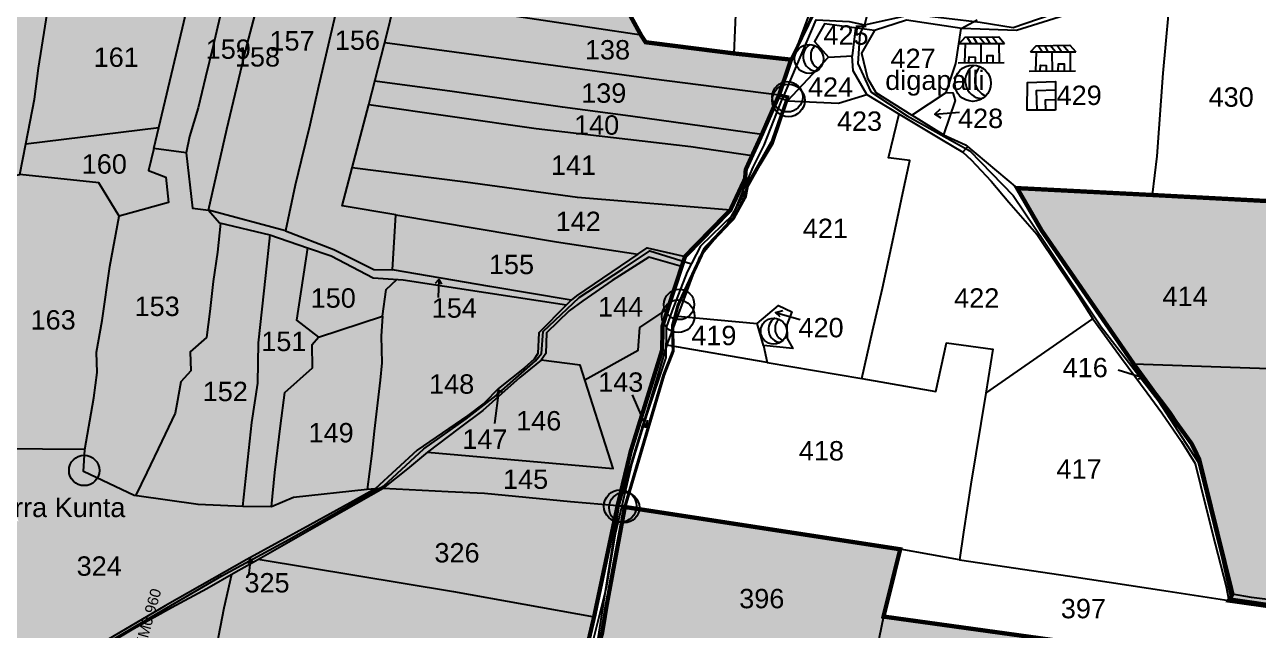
# Model space of a CAD drawing. Header units: inches. Extents: x 192867 to 224088, y 1602358 to 1617481.
# Drawn here: x 199278 to 200424, y 1611533 to 1612096 of the extents above; entities that cross this region are included whole.
import ezdxf

# ---------------------------------------------------------------- set-up
doc = ezdxf.new("R2010")
doc.units = ezdxf.units.IN
doc.header["$LTSCALE"] = 15
doc.header["$MEASUREMENT"] = 0
for name, color, linetype in [('BOUNDRY STONES', 240, 'Continuous'), ('PLOTS', 7, 'Continuous'), ('PLOTS NO', 7, 'Continuous'), ('ROADS', 1, 'Continuous'), ('STRUCTURE', 5, 'Continuous'), ('VILLAGE', 7, 'Continuous'), ('VILLAGE BOUNDRY', 5, 'Continuous'), ('wells', 7, 'Continuous'), ('WUA 8', 3, 'Continuous')]:
    doc.layers.add(name, color=color, linetype=linetype)
doc.styles.get("Standard").update_dxf_attribs({"font": 'arial.ttf'})

msp = doc.modelspace()

# ---------------------------------------------------------------- hatches: boundary and pattern name
at = {"layer": 'PLOTS NO', "true_color": 0xa953a0}
h = msp.add_hatch(dxfattribs=at)
h.set_pattern_fill('ANSI31', color=215)
h.set_pattern_definition([(45, (0, 0), (-0.088388347648, 0.088388347648), [])])
h.paths.add_polyline_path([(198590.7, 1611364.4), (198597.4, 1611395.7), (198599.3, 1611415.4), (198622.7, 1611522.4), (198633.5, 1611581.2), (198645.3, 1611633.3), (198658.2, 1611692.2), (198666.8, 1611732), (198667.4, 1611742), (198669.5, 1611753.6), (198686.4, 1611861.6), (198788.4, 1611895.2), (198834.5, 1611917.6), (198918.2, 1611970.7), (198997.3, 1612003.4), (199084.6, 1612040.9), (199149.7, 1612066), (199243.4, 1612099.1), (199302.8, 1612130.3), (199327.6, 1612139.3), (199358.6, 1612152.9), (199365, 1612157.9), (199365.6, 1612171.8), (199445.3, 1612208.8), (199484.2, 1612223.2), (199515.8, 1612234.9), (199566.2, 1612253.5), (199562.6, 1612260.6), (199527.2, 1612272.3), (199510.9, 1612279.8), (199485.8, 1612289.8), (199476.2, 1612294.3), (199446.8, 1612307), (199425.3, 1612316.4), (199352.9, 1612340.3), (199243.9, 1612365.8), (199227.1, 1612366.6), (199184.7, 1612368.8), (199135.6, 1612366.9), (199128.4, 1612365.8), (199115.7, 1612360.7), (199147, 1612453), (199134.4, 1612495.2), (199164.2, 1612531.1), (199268.7, 1612544.7), (199295.2, 1612542.5), (199364.8, 1612581.5), (199419.2, 1612580.3), (199497.4, 1612563), (199536.7, 1612547.7), (199561.8, 1612538.1), (199585.5, 1612523.3), (199612.2, 1612518.5), (199636.1, 1612512.7), (199663.4, 1612516.5), (199686.2, 1612512.3), (199722.6, 1612517.6), (199750.6, 1612548.1), (199752.1, 1612548.5), (199756.4, 1612549.5), (199757.8, 1612409), (199758.3, 1612383.6), (199760.1, 1612323), (199763.6, 1612313.8), (199767.1, 1612304.7), (199765.8, 1612301.5), (199739.3, 1612298.5), (199745.7, 1612231.3), (199782.3, 1612193.7), (199783.1, 1612178.4), (199791.3, 1612168.9), (199818.4, 1612144.9), (199850.7, 1612086.2), (199855, 1612079.6), (199937, 1612069.2), (199990.1, 1612063.4), (199979, 1612030.7), (199963, 1611994), (199954, 1611974.5), (199948, 1611961.3), (199947.4, 1611952.9), (199933.7, 1611923.7), (199891.6, 1611880.6), (199879.3, 1611843.2), (199875.8, 1611832.3), (199870.8, 1611816.3), (199870.3, 1611793.7), (199841.2, 1611699.8), (199829, 1611649.3), (199807.1, 1611545.8), (199778.7, 1611424.6), (199763.2, 1611383.5), (199763.3, 1611362.5), (199751.9, 1611335.1), (199738.9, 1611296.1), (199712.5, 1611241.5), (199691.9, 1611201.4), (199666.2, 1611150.8), (199750.2, 1611130.9), (199855, 1611104.5), (199841.5, 1611024.2), (199828.6, 1610943.8), (199794.3, 1610746.9), (199733.6, 1610748.6), (199663.1, 1610764), (199652.3, 1610806.7), (199571.1, 1610817.1), (199517.2, 1610876.5), (199504.4, 1610886.9), (199481, 1610897.8), (199364.9, 1610984.9), (199343.3, 1611001.3), (199307.9, 1611018.3), (199231.3, 1611056.1), (199174.9, 1611096.8), (199143, 1611140.1), (199155.9, 1611167.3), (199148.5, 1611204.1), (199114.8, 1611235.6), (199011.3, 1611287.1), (199083.1, 1611328.3), (199088.8, 1611347.7), (199086.9, 1611350.2), (199106.1, 1611418.7), (199116.2, 1611452.6), (199120.1, 1611452.1), (199129.2, 1611475.1), (199134.3, 1611513.8), (199138.2, 1611536.7), (199214, 1611523.8), (199226.8, 1611597.3), (199236.7, 1611646), (199272.5, 1611634.4), (199253, 1611686.3), (199205.5, 1611685.7), (199104.1, 1611697.9), (199066.9, 1611700.6), (199069.4, 1611722.8), (199020.3, 1611727.4), (199007.3, 1611740.3), (198979.9, 1611743.4), (198933.7, 1611743.6), (198918, 1611674.4), (198911.4, 1611643.5), (198903.9, 1611608.6), (198895.5, 1611555.4), (198884.8, 1611507.1), (198869.4, 1611431), (198845.9, 1611335), (198804.7, 1611341), (198782.8, 1611343.6), (198722, 1611362.6), (198665, 1611389.8), (198629.8, 1611387)])
at = {"layer": 'PLOTS NO', "true_color": 0x105689}
h = msp.add_hatch(color=146, dxfattribs=at)
h.dxf.hatch_style = 1
h.paths.add_polyline_path([(199674.5, 1611149.4), (199736.3, 1611275.9), (199742.2, 1611294.1), (199770.7, 1611361.8), (199772.1, 1611382.8), (199782.3, 1611412.1), (199801.5, 1611485.1), (199812.2, 1611522.1), (199814.6, 1611531), (199818.7, 1611556.1), (199835.7, 1611647.9), (200091.5, 1611608.6), (200076, 1611546.1), (200426, 1611497.6), (200442.3, 1611554.6), (200396.8, 1611561), (200400.2, 1611567), (200369.2, 1611692.5), (200362.2, 1611706.7), (200308.4, 1611780.8), (200222.9, 1611904.7), (200200.1, 1611944.1), (200325.7, 1611937.7), (200443.2, 1611931.5), (200448.2, 1611837.9), (200553.9, 1611828.1), (200547.4, 1611796.6), (200662.7, 1611775.2), (200821.2, 1611746.7), (201020.6, 1611710), (201005.5, 1611627.1), (200997.2, 1611581.4), (200990.9, 1611546.1), (200976.3, 1611469.5), (200956.9, 1611385.6), (200969.4, 1611398), (200945.6, 1611301.1), (200923.3, 1611207.3), (200899, 1611087.6), (200705.6, 1611119.9), (200696.3, 1611119.8), (200665.7, 1611125.5), (200662, 1611009), (200531.7, 1611019.3), (200445.4, 1611029.4), (200396.9, 1611033.9), (200256.1, 1611060.8), (200115.3, 1611087.6), (200107, 1611049.7), (200102.3, 1611066.5), (200076.8, 1610920.8), (200127.6, 1610909.3), (200165.9, 1610900), (200201.7, 1610891.9), (200273.9, 1610879.3), (200312.1, 1610872.5), (200387.2, 1610859.2), (200337.4, 1610582.4), (200331.4, 1610554.3), (200268.4, 1610569.4), (200229.2, 1610575.6), (200176.7, 1610613.4), (200160.9, 1610619.5), (200132.1, 1610629.1), (200121.2, 1610635.1), (200084.5, 1610658.3), (200012.6, 1610697.5), (199998.7, 1610696.3), (199971.4, 1610708), (200002.5, 1610879.2), (200002.4, 1610902.2), (200030, 1611045.8), (200035.4, 1611082.6), (200001, 1611090.9), (199972.5, 1611097.7), (199942, 1611104.3), (199914.6, 1611110.2), (199857.7, 1611121.6), (199855, 1611104.5)])

# ---------------------------------------------------------------- linework, layer by layer
at = {"layer": 'BOUNDRY STONES', "color": 1}
for centre, radius in [((199987.7, 1612025.5), 15.1), ((199986.8, 1612028.9), 14.1), ((199886.1, 1611836), 14.1), ((199885.3, 1611825.1), 15.1), ((199333.4, 1611681.8), 14.1), ((199831.4, 1611648.7), 15.1), ((199835.1, 1611647.3), 14.1)]:
    msp.add_circle(centre, radius, dxfattribs=at)
at = {"layer": 'PLOTS', "color": 0}
for points in [[(199520.5, 1611904.5), (199565.3, 1611887.1), (199602.4, 1611868.5), (199619.7, 1611868.3), (199622.8, 1611919.3), (199573.2, 1611927.6), (199582.4, 1611962.8), (199597.7, 1612021.9), (199603.7, 1612044.8), (199614.9, 1612088), (199623, 1612121.5), (199635.4, 1612168), (199635.2, 1612188.7), (199648.4, 1612239.9), (199658, 1612279.8)], [(199602, 1612266.8), (199587.7, 1612212.4), (199580.5, 1612184.6), (199581.6, 1612163.6), (199575, 1612141.6), (199567.9, 1612109.9), (199551.2, 1612038.4), (199543, 1612002.7), (199535, 1611969.8), (199529.5, 1611946.8), (199520.5, 1611904.5), (199449, 1611923.7)], [(199950, 1612252.5), (199943.9, 1612201), (199944.9, 1612184.2), (199940.1, 1612140.6), (199938.9, 1612112.6), (199937, 1612069.2), (199990.1, 1612063.4)], [(199428.1, 1611977), (199433.9, 1611925.5), (199449, 1611923.7), (199465.8, 1611998.7), (199483.3, 1612071.6), (199492.1, 1612105.8), (199504.6, 1612160.6), (199504.3, 1612180.8), (199515.8, 1612234.9)], [(199850.7, 1612086.2), (199714.4, 1612106.5), (199724.3, 1612143.2), (199734.5, 1612172.1), (199734.3, 1612194), (199745.7, 1612231.3)], [(199484.2, 1612223.2), (199473.5, 1612180.1), (199474.5, 1612160.2), (199462.6, 1612116.2), (199453.1, 1612076.4), (199446.2, 1612047.3), (199439.4, 1612018.6), (199431.2, 1611991.9), (199428.1, 1611977), (199398.2, 1611981), (199402.7, 1612000.4)], [(199279.1, 1611985.1), (199402.7, 1612000.4), (199424.6, 1612093), (199439.7, 1612156.9), (199438.8, 1612178.1), (199445.3, 1612208.8)], [(199937, 1612069.2), (199855, 1612079.6), (199850.7, 1612086.2), (199819.5, 1612140.7), (199818.4, 1612144.9)], [(199095.5, 1611934.9), (199252.4, 1611952), (199273.6, 1611956.6), (199279.1, 1611985.1), (199287.1, 1612026.8), (199291, 1612055.6), (199297.2, 1612094.5), (199302.8, 1612130.3), (199304.9, 1612138.3)], [(200473.8, 1612115.4), (200472.4, 1612114.4), (200450.6, 1612110.5), (200377.3, 1612127.6), (200343.2, 1612135.5), (200279.6, 1612115.6), (200199.4, 1612090.5), (200148.6, 1612092.4), (200097.2, 1612100.1), (200067.7, 1612090.6), (200021.2, 1612096.6), (200012, 1612080.3), (200024.9, 1612065.7), (200047.1, 1612067), (200050.4, 1612092.8)], [(200343.2, 1612135.5), (200335.5, 1612050.9), (200329.8, 1611973.7), (200325.7, 1611937.7)], [(200131.7, 1611993.6), (200152.3, 1611984.3), (200200.1, 1611944.1), (200325.7, 1611937.7), (200443.2, 1611931.5), (200443.7, 1611939.2), (200451.2, 1611939), (200459.4, 1612008.8), (200467.9, 1612074.9), (200472.4, 1612114.4)], [(200067.7, 1612090.6), (200055.4, 1612069.3), (200061, 1612046.2), (200069, 1612032.8), (200102.3, 1612011.8), (200134.1, 1612033), (200143.2, 1612060), (200148.1, 1612092.4), (200162.9, 1612100.4)], [(199612.7, 1612079.5), (199753.1, 1612060.4), (199860, 1612045.9), (199979, 1612030.7)], [(199986.9, 1612025.1), (200034.1, 1612023), (200060.4, 1612031.1), (200047.8, 1612053), (200047, 1612067)], [(199986.9, 1612025.1), (200024.9, 1612065.7)], [(199963, 1611994), (199840.8, 1612010.8), (199777.9, 1612019.4), (199675.2, 1612033.8), (199603.3, 1612043.5)], [(199795.4, 1611494.5), (199806.7, 1611544.1), (199824.1, 1611626.2), (199829, 1611649.3), (199842.3, 1611702.9), (199856.9, 1611750.4), (199870.3, 1611793.7), (199870.8, 1611816.3), (199887.7, 1611870.2), (199891.6, 1611880.6), (199933.7, 1611923.7), (199947.4, 1611952.9), (199948, 1611961.3), (199969, 1612007.1), (199979, 1612030.7)], [(200060.4, 1612031.1), (200089.7, 1612013.4), (200130, 1611989.2), (200149.8, 1611977.6), (200154.2, 1611982.7)], [(200134.1, 1612033), (200140.5, 1612032.5), (200142.7, 1612025.5), (200131.7, 1611993.6), (200102.3, 1612011.8)], [(199597.7, 1612021.9), (199753.3, 1611999.5), (199897, 1611982.7), (199954, 1611974.5)], [(199968, 1611782.2), (200055.7, 1611767.2), (200065.7, 1611811.3), (200075.2, 1611851.3), (200084.2, 1611894.1), (200093.9, 1611939.8), (200100.3, 1611969.6), (200080.5, 1611972.3), (200090.4, 1612013)], [(199398.2, 1611981), (199393, 1611960.5), (199409.4, 1611954.3), (199411.8, 1611930.8), (199366, 1611917.9), (199347.1, 1611948.9), (199273.6, 1611956.6)], [(200149.8, 1611977.6), (200157.3, 1611970.4), (200176.1, 1611950.5), (200192.5, 1611931.1), (200218.4, 1611901.2), (200238.5, 1611871.3), (200257, 1611843.7), (200270.3, 1611822.7), (200297.1, 1611786.2), (200320.9, 1611754), (200334.7, 1611735.4), (200352.8, 1611708.7), (200365.6, 1611688.4), (200375.5, 1611648.1), (200384.2, 1611613.6), (200394.2, 1611573.9), (200396.8, 1611561), (200443.3, 1611554.4), (200461.3, 1611552.8), (200492, 1611548.3), (200496.6, 1611550.9), (200498.3, 1611558)], [(199933.7, 1611923.7), (199791.8, 1611935.3), (199687.8, 1611949.5), (199582.4, 1611962.8)], [(200489.6, 1611554.7), (200418, 1611563.8), (200400.2, 1611567), (200397.8, 1611580.2), (200394, 1611595.5), (200389.9, 1611612.3), (200384.5, 1611634.1), (200379, 1611656.5), (200372.4, 1611679), (200369.2, 1611692.5), (200362.2, 1611706.7), (200343.2, 1611735.2), (200338.1, 1611742.5), (200318.8, 1611767.5), (200307.7, 1611781.7), (200290.4, 1611805.8), (200274.2, 1611828.3), (200249.2, 1611865.3), (200222.9, 1611904.7), (200206.9, 1611933.1), (200200.7, 1611944.1)], [(199449, 1611923.7), (199459.2, 1611911.7), (199506, 1611900.8), (199540.9, 1611888.7), (199562.9, 1611881.1), (199601.8, 1611860.8), (199629.7, 1611858.8), (199706.6, 1611847.1), (199781.4, 1611835.7), (199785.8, 1611839.9)], [(199334.1, 1611701.3), (199342.4, 1611749.2), (199345.6, 1611772.9), (199344.9, 1611791.6), (199350, 1611821.1), (199357.3, 1611871.2), (199366, 1611917.9)], [(199460.1, 1611911.5), (199457.2, 1611884.7), (199453.1, 1611857.3), (199450, 1611829.5), (199446.9, 1611805.2), (199431.9, 1611792), (199432.6, 1611774.3), (199423.2, 1611764.1), (199419.5, 1611743.3), (199418, 1611734.9), (199405.6, 1611709.1), (199391.5, 1611679.8), (199381.1, 1611658.4)], [(199622.8, 1611919.3), (199772.3, 1611894.1), (199847.8, 1611882.7), (199856.3, 1611888.7), (199891.6, 1611880.6)], [(199480.8, 1611648.2), (199489.2, 1611726.5), (199494.8, 1611762.8), (199495.2, 1611800.4), (199502.1, 1611863), (199506.2, 1611900.7)], [(199540.9, 1611888.7), (199530.5, 1611821.5), (199551.1, 1611805.7), (199610.4, 1611825), (199613.8, 1611849.9), (199623.7, 1611859.2)], [(199888.2, 1611871.4), (199858, 1611880.1), (199823.9, 1611858.3), (199796.8, 1611839.4), (199784, 1611830), (199763, 1611809.7), (199762.4, 1611790.6), (199758, 1611784.2), (199738.2, 1611768.2), (199721.1, 1611753), (199703.9, 1611737.6), (199681.7, 1611721), (199652.2, 1611698.8), (199633.9, 1611683.3), (199611.1, 1611665.4), (199596.2, 1611664.1), (199527.8, 1611656.8), (199507.5, 1611647.9), (199480.8, 1611648.2), (199439.2, 1611650.1), (199382.4, 1611658.2), (199379.8, 1611658.6), (199332.8, 1611680.7), (199334.1, 1611701.3), (199254.9, 1611701.8)], [(199847.8, 1611882.7), (199790.7, 1611844.1), (199785.8, 1611839.9), (199710.2, 1611852.8), (199619.7, 1611868.3)], [(199781.4, 1611835.7), (199755.7, 1611809.7), (199754.7, 1611790.5), (199751.3, 1611785.3), (199742.6, 1611777.3), (199718.3, 1611757.9), (199705, 1611744.2), (199689.8, 1611733), (199642.8, 1611700.6), (199603.7, 1611664.8), (199580.6, 1611651.6), (199543.3, 1611631.4), (199484.5, 1611599), (199408.6, 1611556.1), (199319.2, 1611503.3), (199210.9, 1611432.9)], [(199798.6, 1611766), (199848.2, 1611793.7), (199849.7, 1611814.6), (199875.8, 1611832.3)], [(199885, 1611825.2), (199958.6, 1611818.3), (199978.5, 1611835.2), (199990.8, 1611829.1), (199986.2, 1611817), (199986.4, 1611804.3), (199991.9, 1611795.1), (199964.4, 1611798), (199958.6, 1611818.3)], [(199610.4, 1611825), (199609.2, 1611806.6), (199609.8, 1611781.8), (199608.3, 1611765.8), (199602.9, 1611718.4), (199600.5, 1611697.7), (199596.2, 1611664.1)], [(200055.7, 1611767.2), (200124.5, 1611755.1), (200134.6, 1611800.5), (200177.5, 1611794.6), (200171, 1611753.5), (200270.3, 1611822.7)], [(199507.5, 1611647.9), (199510.4, 1611679.9), (199515.9, 1611723.4), (199519.8, 1611754.3), (199545.6, 1611777.3), (199545.2, 1611798.9), (199551.1, 1611805.7)], [(199964.4, 1611798), (199968, 1611782.2), (199874.8, 1611798.1)], [(199652.2, 1611698.8), (199824.9, 1611683.7), (199794.3, 1611779.5), (199758, 1611784.2)], [(200308.4, 1611780.8), (200541.9, 1611772.9)], [(200171, 1611753.5), (200157.2, 1611669), (200150.3, 1611624.5), (200146.7, 1611598.8), (200091.5, 1611608.6), (199977.8, 1611626.3), (199881.3, 1611640.3), (199830.4, 1611649)], [(199326.5, 1611502.2), (199340.3, 1611511.5), (199379.5, 1611534.9), (199414.4, 1611554.6), (199447.2, 1611572.1), (199474.2, 1611587.6), (199497.4, 1611600.8), (199549.5, 1611630.5), (199611.1, 1611665.4), (199671.4, 1611662.3), (199705.2, 1611660.6), (199785.3, 1611652.9), (199829, 1611649.3), (199835.7, 1611647.9)], [(200091.5, 1611608.6), (200076, 1611546.1), (200285.5, 1611517), (200426, 1611497.4)], [(199494.9, 1611599.4), (199676.5, 1611569.3), (199807.1, 1611545.8)], [(200146.7, 1611598.8), (200249.1, 1611583.6), (200340.3, 1611569.7), (200396.8, 1611561)], [(199778.7, 1611424.6), (199697.2, 1611445.8), (199591.5, 1611469.8), (199453.2, 1611501.2), (199463.3, 1611554.2), (199470.7, 1611585.5)], [(200076, 1611546.1), (200061.8, 1611477), (200054.7, 1611442.3), (200043.4, 1611377.4), (200037.8, 1611345), (200029, 1611294.1), (200022.1, 1611266.6), (200312.2, 1611220), (200427.5, 1611202), (200439.5, 1611261.3), (200445.9, 1611298.1), (200455.7, 1611324.2)]]:
    msp.add_lwpolyline(points, dxfattribs=at)
at = {"layer": 'PLOTS', "color": 0, "const_width": 3}
msp.add_lwpolyline([(200015, 1612114.5), (199990.1, 1612063.4), (199982.3, 1612040.5), (199979, 1612030.7), (199986.9, 1612028.8), (199972.6, 1611987.7), (199949.7, 1611947.2), (199947.6, 1611936.1), (199936.6, 1611916.1), (199909.7, 1611887.7), (199885.1, 1611835.3), (199880, 1611816.5), (199880.6, 1611792.9), (199871.9, 1611770.6), (199851.6, 1611701.9), (199835.7, 1611647.9), (199827.5, 1611603.4), (199818.7, 1611556.1), (199814.6, 1611531)], dxfattribs=at)
at = {"layer": 'PLOTS NO'}
for points in [[(200129.5, 1612009.2), (200123.7, 1612012.7), (200129, 1612017.6)], [(200123.7, 1612012.7), (200146.7, 1612014.7)], [(199659.9, 1611855.7), (199663, 1611859.3), (199665.3, 1611854.8)], [(199663, 1611859.3), (199662.2, 1611842.5)], [(199980.1, 1611824.4), (199975.5, 1611828.4), (199982.4, 1611830.3)], [(199975.5, 1611828.4), (199998.5, 1611821.9)], [(200316.8, 1611767.9), (200294.1, 1611775)], [(200312.8, 1611766.9), (200316.8, 1611767.9), (200313.2, 1611772.3)], [(199718.6, 1611756.3), (199714.5, 1611725.5)], [(199716.3, 1611750.3), (199718.6, 1611756.3), (199722.1, 1611754.6)], [(199855.9, 1611721.9), (199842.8, 1611752.2)], [(199850.7, 1611723.1), (199855.9, 1611721.9), (199856.8, 1611728.4)], [(199485.3, 1611595.5), (199487.8, 1611599.7), (199489.8, 1611597.3)], [(199487.8, 1611599.7), (199486.3, 1611586)]]:
    msp.add_lwpolyline(points, dxfattribs=at)
at = {"layer": 'ROADS', "color": 1}
for points in [[(199982, 1612026.7), (200013.3, 1612100.4), (200044, 1612098.9), (200058.4, 1612095.8), (200103.1, 1612105.7), (200165.8, 1612098.2), (200196.4, 1612093.4), (200340.5, 1612142.9), (200448.1, 1612115.7), (200471.9, 1612121.8), (200501.7, 1612178.1), (200557.9, 1612306.4)], [(200062.7, 1612150), (200068.6, 1612135.6), (200058.4, 1612095.8)], [(200058.4, 1612095.8), (200053.9, 1612087.8), (200052, 1612059.9), (200064.3, 1612033.4), (200098, 1612011.2), (200156.3, 1611978.6), (200196.4, 1611937.3), (200226.4, 1611892.6), (200278.3, 1611815.1), (200331.3, 1611746.8), (200368.3, 1611689.6), (200390.6, 1611599.4), (200398.8, 1611563.1), (200450.5, 1611555.9), (200493.2, 1611551.6), (200493.6, 1611555.9), (200594.5, 1611535.9), (200744.5, 1611508.5), (200874.8, 1611484.7), (200985.4, 1611464.5), (201076.9, 1611458.5)]]:
    msp.add_lwpolyline(points, dxfattribs=at)
at = {"layer": 'ROADS'}
for points in [[(199982.9, 1612029.7), (199964.8, 1611983.9), (199954.5, 1611963.6), (199944.4, 1611939.4), (199936.1, 1611919.4), (199906.1, 1611890.1), (199893.5, 1611866.2), (199879.8, 1611830.4), (199874.2, 1611814.5), (199873.9, 1611786.8), (199856.2, 1611734.2), (199842.3, 1611688.5), (199826.8, 1611622.5), (199818.3, 1611572.7), (199800.4, 1611501.1)], [(199008, 1611288.2), (199077.2, 1611327.7), (199089, 1611349.6), (199150, 1611389.3), (199237.6, 1611447.9), (199302.5, 1611488.9), (199335.9, 1611510.7), (199410.2, 1611554.1), (199461.4, 1611584), (199523.4, 1611617.7), (199585.9, 1611653), (199611.7, 1611667.6), (199649, 1611701.9), (199688.4, 1611729.9), (199716, 1611751.6), (199752.6, 1611783.6), (199758.1, 1611790.6), (199759.8, 1611811), (199793.4, 1611842.4), (199833.4, 1611868.8), (199858.9, 1611885.7), (199897.5, 1611873.8)]]:
    msp.add_lwpolyline(points, dxfattribs=at)
at = {"layer": 'VILLAGE', "color": 5}
for points in [[(200146.6, 1612078.4), (200151.9, 1612084.2), (200183.1, 1612084.6), (200188.5, 1612078.5)], [(200157.3, 1612078.4), (200153.6, 1612084.2)], [(200163, 1612078.4), (200159.7, 1612084.3)], [(200169.7, 1612078.5), (200164.9, 1612084.3)], [(200175.2, 1612078.5), (200171.4, 1612084.4)], [(200181.6, 1612078.5), (200176.8, 1612084.5)], [(200146.6, 1612078.4), (200188.5, 1612078.5)], [(200151.7, 1612078.4), (200151.1, 1612060.4)], [(200166.8, 1612060.7), (200166.7, 1612078.4)], [(200183.6, 1612060.9), (200183.5, 1612078.5)], [(200212.7, 1612070.6), (200217.9, 1612076.4), (200249.1, 1612076.8), (200254.6, 1612070.7)], [(200223.3, 1612070.6), (200219.7, 1612076.4)], [(200229, 1612070.6), (200225.8, 1612076.5)], [(200235.8, 1612070.6), (200230.9, 1612076.5)], [(200241.2, 1612070.7), (200237.4, 1612076.6)], [(200247.7, 1612070.7), (200242.8, 1612076.7)], [(200145.4, 1612060.4), (200188.2, 1612060.9)], [(200155.4, 1612060.5), (200155.7, 1612066.1), (200161, 1612065.8), (200161.1, 1612060.6)], [(200172.3, 1612060.7), (200172.4, 1612067.3), (200177.7, 1612067.2), (200177.6, 1612060.8)], [(200212.7, 1612070.6), (200254.6, 1612070.7)], [(200217.8, 1612070.6), (200217.1, 1612052.6)], [(200232.9, 1612052.8), (200232.8, 1612070.6)], [(200238.3, 1612052.9), (200238.5, 1612059.5), (200243.8, 1612059.4), (200243.7, 1612053)], [(200249.7, 1612053.1), (200249.6, 1612070.7)], [(200211.4, 1612052.6), (200254.3, 1612053.1)], [(200221.4, 1612052.7), (200221.7, 1612058.3), (200227.1, 1612058), (200227.1, 1612052.8)]]:
    msp.add_lwpolyline(points, dxfattribs=at)
at = {"layer": 'VILLAGE BOUNDRY', "color": 6}
msp.add_lwpolyline([(199810.3, 1611521.8), (199819.4, 1611579.2), (199826.5, 1611624.3), (199830.4, 1611649), (199844.8, 1611697.8), (199860.7, 1611750.8), (199875.2, 1611799.5), (199889.9, 1611838.4), (199905.4, 1611880.3), (199931.4, 1611911.7), (199961.4, 1611965.6), (199973.6, 1611985.7), (199986.9, 1612025.1), (199977.1, 1612028.4), (199988.9, 1612057.5), (199998.3, 1612081.8), (200012.4, 1612120.1)], dxfattribs=at)
at = {"layer": 'wells', "color": 7}
for points in [[(200235.9, 1612016.4), (200209.4, 1612016.5), (200209.7, 1612042.2), (200235.8, 1612043)], [(200235.9, 1612016.4), (200218.6, 1612016.5), (200218.1, 1612034.9), (200235.9, 1612035.4)], [(200235.9, 1612016.4), (200226.8, 1612016.5), (200226.5, 1612026.1), (200235.9, 1612026.3)]]:
    msp.add_lwpolyline(points, close=True, dxfattribs=at)
at = {"layer": 'wells'}
for centre, radius in [((200006.8, 1612064.1), 13.4), ((200158.9, 1612041.5), 16.8), ((199974, 1611811.2), 12.1)]:
    msp.add_circle(centre, radius, dxfattribs=at)
for centre, radius, start, end in [((200014.6, 1612066), 13.4, 120.2343, 265.5526), ((200021.6, 1612066.9), 13.3, 134.1729, 246.4123), ((200168.7, 1612043.9), 16.8, 120.2343, 265.5526), ((200177.4, 1612045), 16.7, 134.1729, 246.4123), ((199981.1, 1611812.9), 12.1, 120.2343, 265.5526), ((199987.3, 1611813.7), 12.1, 134.1729, 246.4123)]:
    msp.add_arc(centre, radius, start, end, dxfattribs=at)
at = {"layer": 'WUA 8', "color": 15, "const_width": 4}
for points in [[(199818.4, 1612144.9), (199850.7, 1612086.2), (199855, 1612079.6), (199937, 1612069.2), (199990.1, 1612063.4), (199979, 1612030.7), (199963, 1611994), (199954, 1611974.5), (199948, 1611961.3), (199947.4, 1611952.9), (199933.7, 1611923.7), (199891.6, 1611880.6), (199879.3, 1611843.2), (199875.8, 1611832.3), (199870.8, 1611816.3), (199870.3, 1611793.7), (199841.2, 1611699.8), (199829, 1611649.3), (199807.1, 1611545.8), (199778.7, 1611424.6)], [(199674.5, 1611149.4), (199736.3, 1611275.9), (199742.2, 1611294.1), (199770.7, 1611361.8), (199772.1, 1611382.8), (199782.3, 1611412.1), (199801.5, 1611485.1), (199812.2, 1611522.1), (199814.6, 1611531), (199818.7, 1611556.1), (199835.7, 1611647.9), (200091.5, 1611608.6), (200076, 1611546.1), (200426, 1611497.6), (200442.3, 1611554.6), (200396.8, 1611561), (200400.2, 1611567), (200369.2, 1611692.5), (200362.2, 1611706.7), (200308.4, 1611780.8), (200222.9, 1611904.7), (200200.1, 1611944.1), (200325.7, 1611937.7), (200443.2, 1611931.5)]]:
    msp.add_lwpolyline(points, dxfattribs=at)
at = {"layer": 'WUA 8', "const_width": 3}
for points in [[(199818.4, 1612144.9), (199850.7, 1612086.2), (199855, 1612079.6), (199937, 1612069.2), (199990.1, 1612063.4), (199979, 1612030.7), (199963, 1611994), (199954, 1611974.5), (199948, 1611961.3), (199947.4, 1611952.9), (199933.7, 1611923.7), (199891.6, 1611880.6), (199879.3, 1611843.2), (199875.8, 1611832.3), (199870.8, 1611816.3), (199870.3, 1611793.7), (199841.2, 1611699.8), (199829, 1611649.3), (199807.1, 1611545.8), (199778.7, 1611424.6)], [(200442.3, 1611554.6), (200396.8, 1611561), (200400.2, 1611567), (200369.2, 1611692.5), (200362.2, 1611706.7), (200308.4, 1611780.8), (200222.9, 1611904.7), (200200.1, 1611944.1), (200325.7, 1611937.7), (200443.2, 1611931.5)], [(199674.5, 1611149.4), (199736.3, 1611275.9), (199742.2, 1611294.1), (199770.7, 1611361.8), (199772.1, 1611382.8), (199782.3, 1611412.1), (199801.5, 1611485.1), (199812.2, 1611522.1), (199814.6, 1611531), (199818.7, 1611556.1), (199835.7, 1611647.9), (200091.5, 1611608.6), (200076, 1611546.1), (200426, 1611497.6)]]:
    msp.add_lwpolyline(points, dxfattribs=at)

# ---------------------------------------------------------------- texts
at = {"layer": 'PLOTS NO'}
for s, p in [('425', (200020.2, 1612077.3)), ('159', (199446.3, 1612064.2)), ('157', (199505.5, 1612071.9)), ('156', (199566.3, 1612072.5)), ('161', (199342.2, 1612056.7)), ('158', (199473.4, 1612057)), ('138', (199798.6, 1612063.6)), ('427', (200082.5, 1612055.6)), ('digapalli', (200077.6, 1612035.3)), ('139', (199795.1, 1612023.4)), ('424', (200005.8, 1612028.9)), ('429', (200236.8, 1612021.3)), ('430', (200378, 1612019.7)), ('423', (200032.7, 1611997.3)), ('428', (200145.2, 1611999.9)), ('140', (199788.5, 1611993.7)), ('160', (199331.1, 1611957.5)), ('141', (199767, 1611956.4)), ('142', (199771.4, 1611904.2)), ('421', (200001, 1611897.7)), ('155', (199709.4, 1611864.2)), ('153', (199380.2, 1611825.3)), ('150', (199543.8, 1611833)), ('154', (199656.3, 1611823.7)), ('144', (199810.8, 1611824.8)), ('422', (200141.6, 1611833)), ('414', (200335.2, 1611834.6)), ('163', (199283.6, 1611812.7)), ('420', (199997, 1611805.5)), ('151', (199497.9, 1611792.7)), ('419', (199897.4, 1611798.2)), ('416', (200242.4, 1611768.4)), ('143', (199810.9, 1611754.9)), ('152', (199443.5, 1611746.2)), ('148', (199653.8, 1611753.1)), ('146', (199734.7, 1611719)), ('149', (199541.8, 1611707.9)), ('147', (199684.7, 1611701.9)), ('418', (199997.3, 1611691.1)), ('145', (199722.5, 1611664.7)), ('417', (200236.7, 1611674.2)), ('Yerra Kunta', (199237.5, 1611638.5)), ('326', (199658.8, 1611596.4)), ('324', (199326.4, 1611584)), ('325', (199482.3, 1611568.5)), ('396', (199941.9, 1611553.8)), ('397', (200240.7, 1611544.5))]:
    msp.add_text(s, height=18, dxfattribs=at).set_placement(p)
at = {"layer": 'STRUCTURE', "color": 5, "insert": (199369.4, 1611480.2), "char_height": 10, "width": 96.041, "attachment_point": 1, "rotation": 74.2553, "bg_fill": 1, "box_fill_scale": 1.1, "bg_fill_color": 7, "bg_fill_true_color": 16777215, "bg_fill_transparency": 0}
msp.add_mtext('SLB@KM0.960', dxfattribs=at)

doc.saveas('drawing.dxf')
